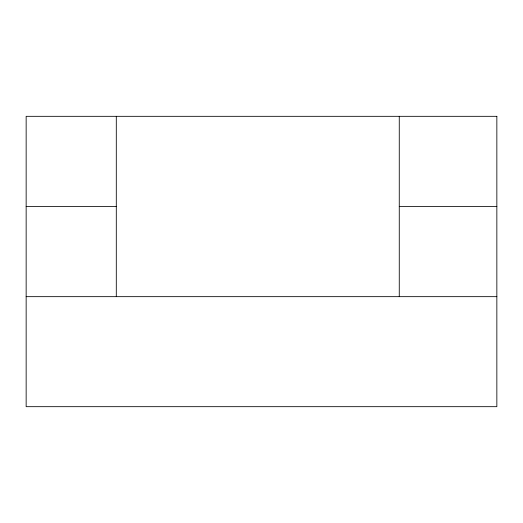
<?xml version="1.0" encoding="UTF-8"?>
<svg xmlns="http://www.w3.org/2000/svg" width="523" height="523" viewBox="0 0 523 523"><rect width="100%" height="100%" fill="white"/><g stroke="black" fill="none" stroke-linecap="round" stroke-linejoin="round"><path stroke-width="0.78" d="M26.15 206.487L116.296 206.487M399.265 206.487L496.85 206.487M26.15 296.659L496.85 296.659M399.265 116.322L399.265 296.659M116.296 116.322L116.296 296.659M496.85 116.322L26.15 116.322L26.15 406.678L496.85 406.678L496.85 116.322"/></g></svg>
